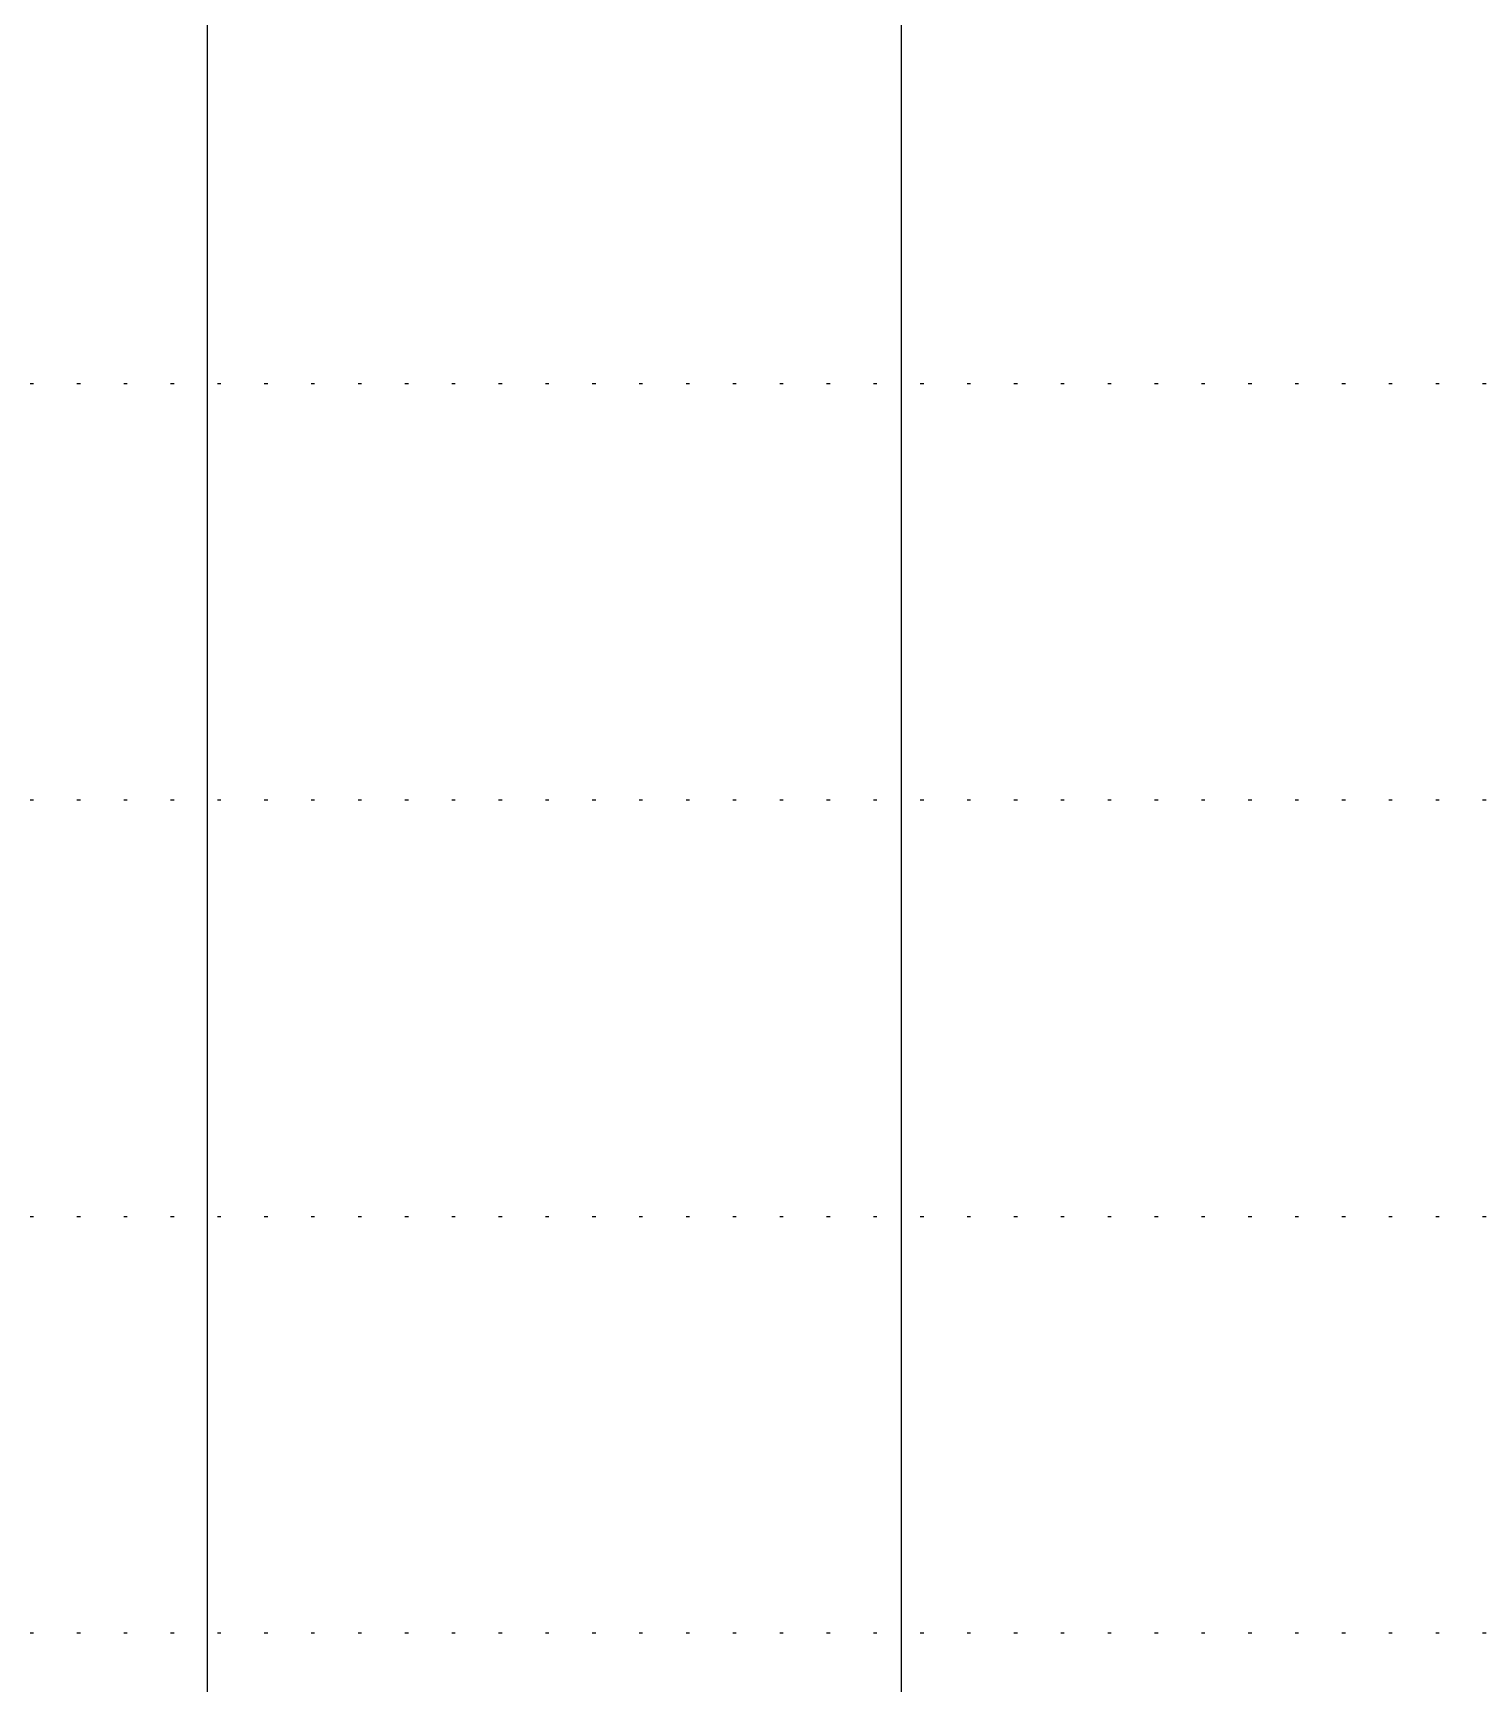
# Model space of a CAD drawing. Header units: millimetres. Extents: x -1499 to 6658, y -12483 to -6008.
# Drawn here: x 931.14 to 972.8, y -11274.53 to -11226.96 of the extents above; entities that cross this region are included whole.
import ezdxf

# ---------------------------------------------------------------- set-up
doc = ezdxf.new("R2010")
doc.units = ezdxf.units.MM
doc.linetypes.add('A-DOTLN01H', pattern=[0.125, 0, -0.125])
doc.layers.add('CR-GRID', color=56, linetype='A-DOTLN01H')
doc.layers.add('수직그리드', color=1, linetype='Continuous')

msp = doc.modelspace()

# ---------------------------------------------------------------- linework, layer by layer
at = {"layer": 'CR-GRID', "linetype": 'A-DOTLN01H', "ltscale": 10}
for p, q in [((696.157, -11237.058), (6636.157, -11237.058)), ((696.157, -11249.058), (6636.157, -11249.058)), ((696.157, -11261.058), (6636.157, -11261.058))]:
    msp.add_line(p, q, dxfattribs=at)
at = {"layer": 'CR-GRID', "color": 6, "linetype": 'A-DOTLN01H', "ltscale": 10}
msp.add_line((696.157, -11273.058), (6636.157, -11273.058), dxfattribs=at)
at = {"layer": '수직그리드'}
for p, q in [((956.157, -11110.242), (956.157, -11873.058)), ((936.157, -11149.902), (936.157, -11873.058))]:
    msp.add_line(p, q, dxfattribs=at)

doc.saveas('drawing.dxf')
